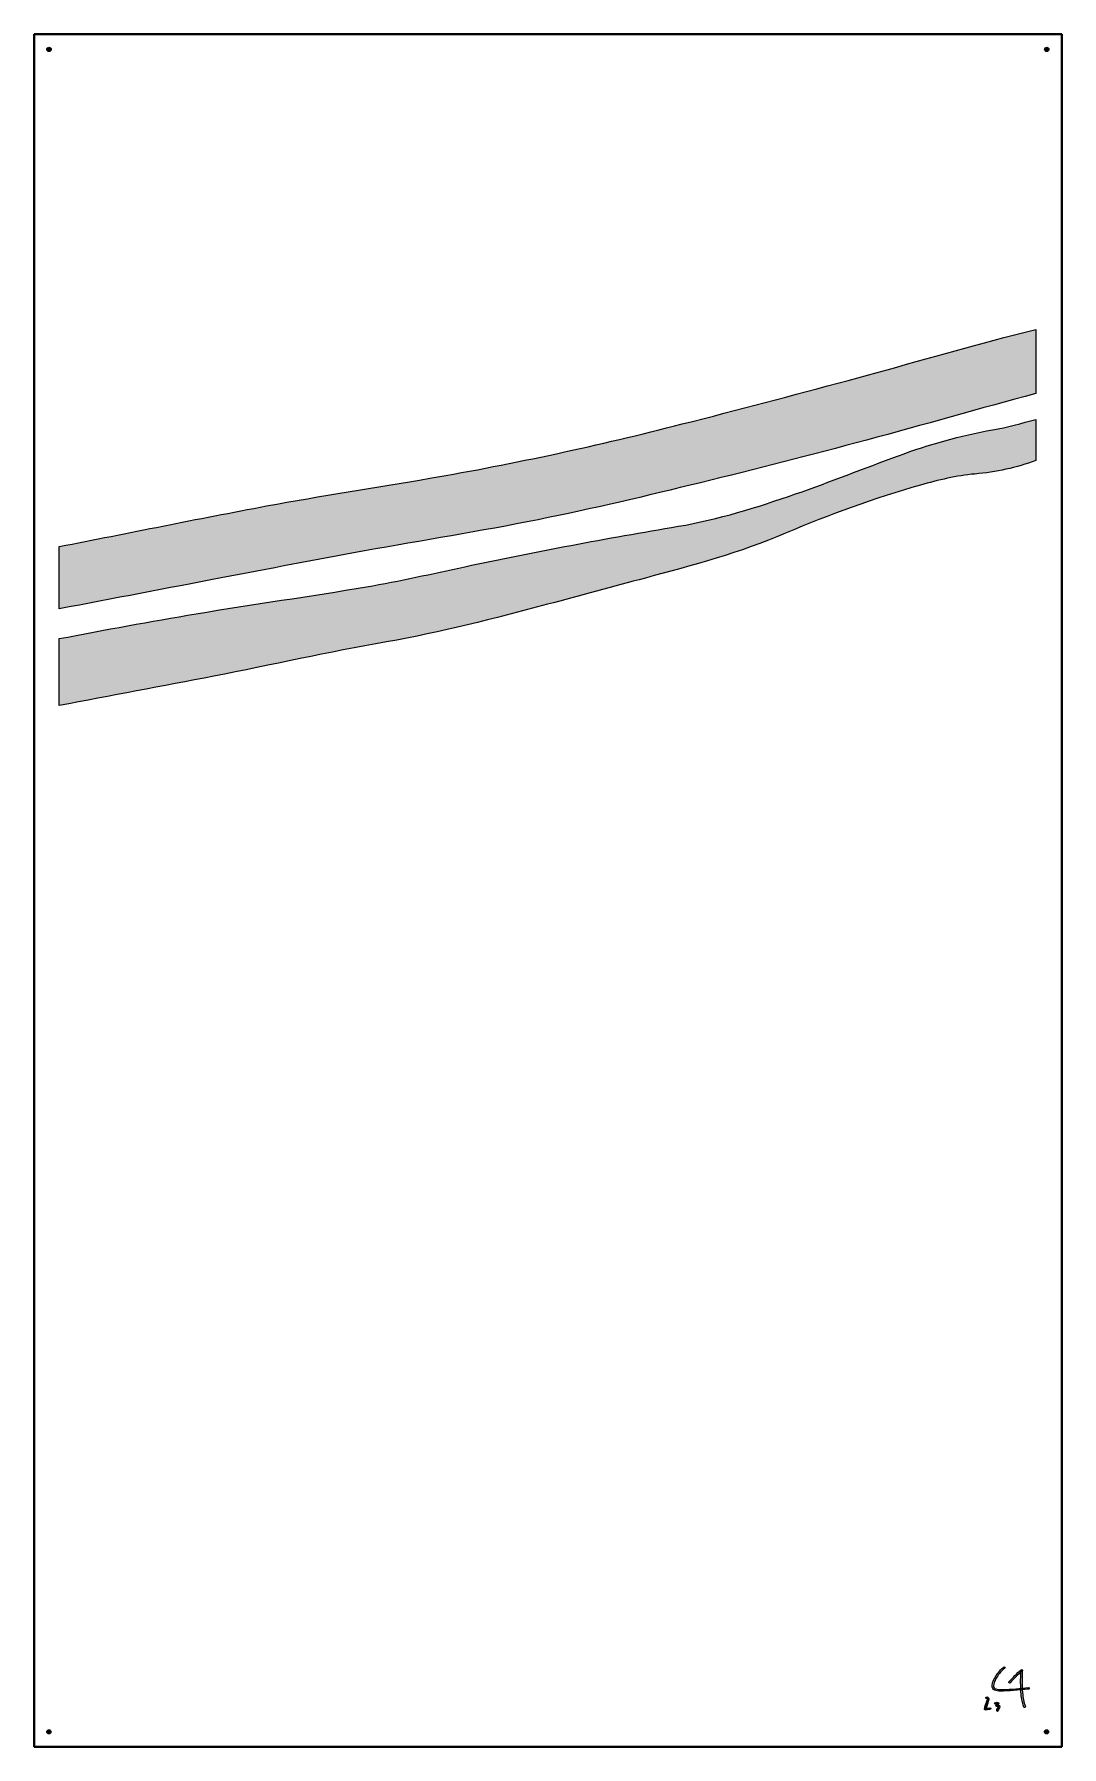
# Model space of a CAD drawing. Header units: millimetres. Extents: x 0 to 1200, y -2000 to 0.
import ezdxf

# ---------------------------------------------------------------- set-up
doc = ezdxf.new("R2010")
doc.units = ezdxf.units.MM
doc.header["$MEASUREMENT"] = 0
for name, color, linetype, lineweight in [('2023-018', 7, 'Continuous', 0), ('Bounding Box', 7, 'Continuous', 0), ('Screws', 7, 'Continuous', 0)]:
    doc.layers.add(name, color=color, linetype=linetype, lineweight=lineweight)

msp = doc.modelspace()

# ---------------------------------------------------------------- hatches: boundary and pattern name
at = {"layer": '2023-018', "true_color": 0x000000, "transparency": 33554687}
h = msp.add_hatch(color=18, dxfattribs=at)
h.dxf.hatch_style = 2
edge = h.paths.add_edge_path()
edge.add_spline(control_points=[(1132.6, -354), (1071.8, -370), (1011.3, -387.7), (950.6, -404.1), (886.1, -421.5), (821.6, -438.5), (756.9, -455), (659.5, -479.9), (561.3, -501.4), (462.1, -518.4), (398.6, -529.3), (334.9, -539), (271.6, -550.7), (190.7, -565.8), (110.1, -582.5), (29.3, -598.1), (29.3, -598.1), (29.3, -670.9), (29.3, -670.9), (92.3, -658.9), (155.4, -646.8), (218.4, -634.8), (274.3, -624.2), (330.1, -613.4), (386, -603.2), (453.5, -590.9), (521.3, -580.4), (588.6, -566.8), (652.1, -554), (715.2, -539), (778.2, -523.6), (843.1, -507.9), (907.6, -491), (972.1, -473.8), (1038.2, -456.1), (1103.9, -437.1), (1170, -419.4), (1170, -419.4), (1170, -344.5), (1170, -344.5), (1157.5, -347.5), (1145.1, -350.7), (1132.6, -354)], knot_values=[0, 0, 0, 0, 1, 1, 1, 2, 2, 2, 3, 3, 3, 4, 4, 4, 5, 5, 5, 6, 6, 6, 7, 7, 7, 8, 8, 8, 9, 9, 9, 10, 10, 10, 11, 11, 11, 12, 12, 12, 13, 13, 13, 14, 14, 14, 14], degree=3, periodic=0)
h = msp.add_hatch(color=18, dxfattribs=at)
h.dxf.hatch_style = 2
edge = h.paths.add_edge_path()
edge.add_spline(control_points=[(1119.4, -461.9), (1081.7, -468.4), (1045.2, -478.9), (1009.4, -492.1), (969.3, -506.8), (929.6, -522.7), (889.3, -536.7), (844.4, -552.3), (799.1, -566.7), (752.2, -574.5), (668.8, -588.5), (585.7, -604.1), (503, -621.7), (464.9, -629.9), (426.8, -638.5), (388.4, -645.1), (322.2, -656.3), (255.6, -665.6), (189.3, -676.7), (135.9, -685.7), (82.5, -695.4), (29.3, -705.7), (29.3, -705.7), (29.3, -783.8), (29.3, -783.8), (89.5, -772.5), (149.6, -761.2), (209.8, -749.5), (277.1, -736.5), (344.1, -721.3), (411.6, -709.5), (475.1, -698.3), (537.3, -682.1), (599.5, -665.6), (637.7, -655.4), (675.8, -645.1), (713.9, -634.9), (769.3, -620), (824.7, -605.3), (877.5, -582.6), (929, -560.5), (981.6, -541.7), (1035.3, -526.4), (1056, -520.5), (1077.3, -515.2), (1098.7, -513.4), (1123.5, -511.3), (1147.1, -506.1), (1170, -497.7), (1170, -497.7), (1170, -449.8), (1170, -449.8), (1153.1, -454), (1136.4, -459), (1119.4, -461.9)], knot_values=[0, 0, 0, 0, 1, 1, 1, 2, 2, 2, 3, 3, 3, 4, 4, 4, 5, 5, 5, 6, 6, 6, 7, 7, 7, 8, 8, 8, 9, 9, 9, 10, 10, 10, 11, 11, 11, 12, 12, 12, 13, 13, 13, 14, 14, 14, 15, 15, 15, 16, 16, 16, 17, 17, 17, 18, 18, 18, 18], degree=3, periodic=0)
h = msp.add_hatch(color=18, dxfattribs=at)
h.dxf.hatch_style = 2
edge = h.paths.add_edge_path()
edge.add_spline(control_points=[(1132.4, -1906.7), (1129.1, -1909.7), (1126.1, -1912.8), (1123.6, -1916.5), (1121.2, -1920), (1119.3, -1924.1), (1118.8, -1928.4), (1118.7, -1929.5), (1118.8, -1930.7), (1119.5, -1931.7), (1120, -1932.6), (1120.8, -1933.2), (1121.6, -1933.6), (1123.7, -1934.6), (1126.1, -1934.7), (1128.3, -1934.8), (1133.5, -1935.1), (1138.7, -1934.5), (1143.8, -1934), (1149.7, -1933.5), (1155.7, -1932.9), (1161.6, -1932.4), (1162, -1932.3), (1162.5, -1932), (1162.5, -1931.5), (1162.5, -1931), (1162.1, -1930.6), (1161.6, -1930.6), (1156.5, -1931.1), (1151.5, -1931.5), (1146.4, -1932), (1141.4, -1932.5), (1136.4, -1933.1), (1131.4, -1933.1), (1129, -1933.1), (1126.6, -1933.1), (1124.3, -1932.6), (1122.7, -1932.3), (1120.9, -1931.6), (1120.6, -1929.8), (1120.4, -1928.8), (1120.7, -1927.7), (1120.9, -1926.7), (1121.1, -1925.7), (1121.4, -1924.7), (1121.8, -1923.8), (1122.5, -1921.9), (1123.4, -1920.1), (1124.4, -1918.4), (1126.9, -1914.5), (1130.2, -1911.1), (1133.6, -1908), (1134.5, -1907.2), (1133.2, -1906), (1132.4, -1906.7), (1132.4, -1906.7), (1132.4, -1906.7), (1132.4, -1906.7)], knot_values=[0, 0, 0, 0, 1, 1, 1, 2, 2, 2, 3, 3, 3, 4, 4, 4, 5, 5, 5, 6, 6, 6, 7, 7, 7, 8, 8, 8, 9, 9, 9, 10, 10, 10, 11, 11, 11, 12, 12, 12, 13, 13, 13, 14, 14, 14, 15, 15, 15, 16, 16, 16, 17, 17, 17, 18, 18, 18, 19, 19, 19, 19], degree=3, periodic=0)
h = msp.add_hatch(color=18, dxfattribs=at)
h.dxf.hatch_style = 2
edge = h.paths.add_edge_path()
edge.add_spline(control_points=[(1139.8, -1925.2), (1144.3, -1920.3), (1149, -1915.6), (1153.9, -1911), (1153.4, -1910.8), (1152.9, -1910.6), (1152.4, -1910.4), (1152.3, -1916.1), (1152.1, -1921.9), (1152.2, -1927.7), (1152.3, -1933.3), (1152.6, -1938.9), (1153.6, -1944.4), (1154.1, -1947.5), (1154.9, -1950.5), (1156, -1953.5), (1156.1, -1954), (1156.6, -1954.3), (1157.1, -1954.1), (1157.5, -1954), (1157.8, -1953.5), (1157.7, -1953), (1155.8, -1947.8), (1154.9, -1942.4), (1154.4, -1936.9), (1153.9, -1931.4), (1153.9, -1925.8), (1154, -1920.3), (1154, -1917), (1154.1, -1913.7), (1154.2, -1910.4), (1154.2, -1909.6), (1153.2, -1909.3), (1152.7, -1909.8), (1147.8, -1914.3), (1143.1, -1919.1), (1138.5, -1924), (1137.8, -1924.8), (1139, -1926.1), (1139.8, -1925.2), (1139.8, -1925.2), (1139.8, -1925.2), (1139.8, -1925.2)], knot_values=[0, 0, 0, 0, 1, 1, 1, 2, 2, 2, 3, 3, 3, 4, 4, 4, 5, 5, 5, 6, 6, 6, 7, 7, 7, 8, 8, 8, 9, 9, 9, 10, 10, 10, 11, 11, 11, 12, 12, 12, 13, 13, 13, 14, 14, 14, 14], degree=3, periodic=0)
h = msp.add_hatch(color=18, dxfattribs=at)
h.dxf.hatch_style = 2
edge = h.paths.add_edge_path()
edge.add_spline(control_points=[(1112.7, -1943.3), (1112.8, -1943.2), (1113.2, -1943.5), (1113.3, -1943.8), (1113.5, -1944.3), (1113.2, -1945), (1113, -1945.5), (1112.6, -1947), (1112.1, -1948.4), (1111.6, -1949.8), (1111.1, -1951.3), (1110.6, -1952.7), (1110.2, -1954.2), (1110, -1954.8), (1109.6, -1955.5), (1109.9, -1956.2), (1110.3, -1956.9), (1111.1, -1957), (1111.8, -1956.9), (1113.5, -1956.6), (1115.2, -1956.3), (1116.9, -1956.1), (1117.4, -1956), (1117.6, -1955.4), (1117.5, -1955), (1117.4, -1954.5), (1116.9, -1954.3), (1116.4, -1954.4), (1114.9, -1954.6), (1113.4, -1954.9), (1111.8, -1955.1), (1111.7, -1955.1), (1111.5, -1955.1), (1111.3, -1955.2), (1111.6, -1955.1), (1111.2, -1955.2), (1111.2, -1955.2), (1111.3, -1955.3), (1111.5, -1955.4), (1111.6, -1955.5), (1111.6, -1955.5), (1111.6, -1955.5), (1111.6, -1955.5), (1111.7, -1955.4), (1111.8, -1954.9), (1111.8, -1954.7), (1112.1, -1954), (1112.3, -1953.2), (1112.6, -1952.5), (1113.1, -1951), (1113.6, -1949.5), (1114, -1948.1), (1114.5, -1946.7), (1115.3, -1945.1), (1115, -1943.6), (1114.8, -1942.1), (1113.2, -1941.1), (1111.8, -1941.8), (1111.4, -1942), (1111.3, -1942.6), (1111.5, -1943), (1111.7, -1943.4), (1112.3, -1943.5), (1112.7, -1943.3), (1112.7, -1943.3), (1112.7, -1943.3), (1112.7, -1943.3)], knot_values=[0, 0, 0, 0, 1, 1, 1, 2, 2, 2, 3, 3, 3, 4, 4, 4, 5, 5, 5, 6, 6, 6, 7, 7, 7, 8, 8, 8, 9, 9, 9, 10, 10, 10, 11, 11, 11, 12, 12, 12, 13, 13, 13, 14, 14, 14, 15, 15, 15, 16, 16, 16, 17, 17, 17, 18, 18, 18, 19, 19, 19, 20, 20, 20, 21, 21, 21, 22, 22, 22, 22], degree=3, periodic=0)
h = msp.add_hatch(color=18, dxfattribs=at)
h.dxf.hatch_style = 2
edge = h.paths.add_edge_path()
edge.add_spline(control_points=[(1123, -1950.1), (1123.7, -1949.6), (1124.6, -1949.5), (1125.4, -1949.8), (1125.3, -1949.4), (1125.2, -1949), (1125.1, -1948.6), (1124.7, -1949.5), (1124.2, -1950.3), (1123.4, -1950.9), (1123.1, -1951.2), (1123.1, -1951.7), (1123.3, -1952), (1123.7, -1952.8), (1124.5, -1952.9), (1125.4, -1952.9), (1125.5, -1952.9), (1125.7, -1952.9), (1125.8, -1952.9), (1125.9, -1952.9), (1126, -1952.9), (1126.1, -1952.9), (1126.2, -1952.9), (1126, -1952.9), (1126.2, -1952.9), (1126.2, -1952.9), (1126.4, -1953), (1126.3, -1953), (1126.2, -1952.9), (1126.2, -1953), (1126.3, -1953), (1126.1, -1953), (1126.3, -1952.7), (1126.2, -1953), (1126.2, -1953.1), (1126.2, -1953.2), (1126.1, -1953.2), (1125.9, -1954), (1125.4, -1954.6), (1125, -1955.3), (1124.5, -1956), (1124.1, -1956.8), (1124.2, -1957.7), (1124.2, -1958.9), (1126, -1958.9), (1125.9, -1957.7), (1125.9, -1957), (1126.4, -1956.3), (1126.8, -1955.6), (1127.4, -1954.9), (1127.9, -1954), (1128, -1953.1), (1128, -1952), (1127.2, -1951.3), (1126.2, -1951.2), (1125.9, -1951.1), (1125.5, -1951.1), (1125.2, -1951.1), (1125.1, -1951.1), (1125, -1951.1), (1124.9, -1951.1), (1124.8, -1951.1), (1125, -1951.2), (1124.9, -1951.1), (1124.6, -1951.1), (1125, -1951.1), (1124.8, -1951.1), (1124.8, -1951.1), (1124.9, -1951.3), (1124.8, -1951.1), (1124.8, -1951.5), (1124.7, -1951.8), (1124.7, -1952.2), (1125.5, -1951.4), (1126.2, -1950.5), (1126.6, -1949.5), (1126.8, -1949.1), (1126.8, -1948.5), (1126.3, -1948.3), (1124.9, -1947.7), (1123.4, -1947.8), (1122.1, -1948.6), (1121.2, -1949.2), (1122, -1950.7), (1123, -1950.1), (1123, -1950.1), (1123, -1950.1), (1123, -1950.1)], knot_values=[0, 0, 0, 0, 1, 1, 1, 2, 2, 2, 3, 3, 3, 4, 4, 4, 5, 5, 5, 6, 6, 6, 7, 7, 7, 8, 8, 8, 9, 9, 9, 10, 10, 10, 11, 11, 11, 12, 12, 12, 13, 13, 13, 14, 14, 14, 15, 15, 15, 16, 16, 16, 17, 17, 17, 18, 18, 18, 19, 19, 19, 20, 20, 20, 21, 21, 21, 22, 22, 22, 23, 23, 23, 24, 24, 24, 25, 25, 25, 26, 26, 26, 27, 27, 27, 28, 28, 28, 29, 29, 29, 29], degree=3, periodic=0)
at = {"layer": 'Screws', "true_color": 0x000000, "transparency": 33554687}
h = msp.add_hatch(color=18, dxfattribs=at)
h.dxf.hatch_style = 2
edge = h.paths.add_edge_path()
edge.add_ellipse((17.4, -17.5), major_axis=(2.56, 0), ratio=0.965517, start_angle=0, end_angle=360)
h = msp.add_hatch(color=18, dxfattribs=at)
h.dxf.hatch_style = 2
edge = h.paths.add_edge_path()
edge.add_ellipse((1182.6, -17.5), major_axis=(2.56, 0), ratio=0.965517, start_angle=0, end_angle=360)
h = msp.add_hatch(color=18, dxfattribs=at)
h.dxf.hatch_style = 2
edge = h.paths.add_edge_path()
edge.add_ellipse((17.3, -1982.4), major_axis=(2.56, 0), ratio=0.965517, start_angle=0, end_angle=360)
h = msp.add_hatch(color=18, dxfattribs=at)
h.dxf.hatch_style = 2
edge = h.paths.add_edge_path()
edge.add_ellipse((1182.4, -1982.4), major_axis=(2.56, 0), ratio=0.965517, start_angle=0, end_angle=360)

# ---------------------------------------------------------------- linework, layer by layer
at = {"layer": '2023-018'}
for points, knots in [([(1132.6, -354), (1071.8, -370), (1011.3, -387.7), (950.6, -404.1), (886.1, -421.5), (821.6, -438.5), (756.9, -455), (659.5, -479.9), (561.3, -501.4), (462.1, -518.4), (398.6, -529.3), (334.9, -539), (271.6, -550.7), (190.7, -565.8), (110.1, -582.5), (29.3, -598.1), (29.3, -598.1), (29.3, -670.9), (29.3, -670.9), (92.3, -658.9), (155.4, -646.8), (218.4, -634.8), (274.3, -624.2), (330.1, -613.4), (386, -603.2), (453.5, -590.9), (521.3, -580.4), (588.6, -566.8), (652.1, -554), (715.2, -539), (778.2, -523.6), (843.1, -507.9), (907.6, -491), (972.1, -473.8), (1038.2, -456.1), (1103.9, -437.1), (1170, -419.4), (1170, -419.4), (1170, -344.5), (1170, -344.5), (1157.5, -347.5), (1145.1, -350.7), (1132.6, -354)], [0, 0, 0, 0, 1, 1, 1, 2, 2, 2, 3, 3, 3, 4, 4, 4, 5, 5, 5, 6, 6, 6, 7, 7, 7, 8, 8, 8, 9, 9, 9, 10, 10, 10, 11, 11, 11, 12, 12, 12, 13, 13, 13, 14, 14, 14, 14]), ([(1119.4, -461.9), (1081.7, -468.4), (1045.2, -478.9), (1009.4, -492.1), (969.3, -506.8), (929.6, -522.7), (889.3, -536.7), (844.4, -552.3), (799.1, -566.7), (752.2, -574.5), (668.8, -588.5), (585.7, -604.1), (503, -621.7), (464.9, -629.9), (426.8, -638.5), (388.4, -645.1), (322.2, -656.3), (255.6, -665.6), (189.3, -676.7), (135.9, -685.7), (82.5, -695.4), (29.3, -705.7), (29.3, -705.7), (29.3, -783.8), (29.3, -783.8), (89.5, -772.5), (149.6, -761.2), (209.8, -749.5), (277.1, -736.5), (344.1, -721.3), (411.6, -709.5), (475.1, -698.3), (537.3, -682.1), (599.5, -665.6), (637.7, -655.4), (675.8, -645.1), (713.9, -634.9), (769.3, -620), (824.7, -605.3), (877.5, -582.6), (929, -560.5), (981.6, -541.7), (1035.3, -526.4), (1056, -520.5), (1077.3, -515.2), (1098.7, -513.4), (1123.5, -511.3), (1147.1, -506.1), (1170, -497.7), (1170, -497.7), (1170, -449.8), (1170, -449.8), (1153.1, -454), (1136.4, -459), (1119.4, -461.9)], [0, 0, 0, 0, 1, 1, 1, 2, 2, 2, 3, 3, 3, 4, 4, 4, 5, 5, 5, 6, 6, 6, 7, 7, 7, 8, 8, 8, 9, 9, 9, 10, 10, 10, 11, 11, 11, 12, 12, 12, 13, 13, 13, 14, 14, 14, 15, 15, 15, 16, 16, 16, 17, 17, 17, 18, 18, 18, 18]), ([(1132.4, -1906.7), (1129.1, -1909.7), (1126.1, -1912.8), (1123.6, -1916.5), (1121.2, -1920), (1119.3, -1924.1), (1118.8, -1928.4), (1118.7, -1929.5), (1118.8, -1930.7), (1119.5, -1931.7), (1120, -1932.6), (1120.8, -1933.2), (1121.6, -1933.6), (1123.7, -1934.6), (1126.1, -1934.7), (1128.3, -1934.8), (1133.5, -1935.1), (1138.7, -1934.5), (1143.8, -1934), (1149.7, -1933.5), (1155.7, -1932.9), (1161.6, -1932.4), (1162, -1932.3), (1162.5, -1932), (1162.5, -1931.5), (1162.5, -1931), (1162.1, -1930.6), (1161.6, -1930.6), (1156.5, -1931.1), (1151.5, -1931.5), (1146.4, -1932), (1141.4, -1932.5), (1136.4, -1933.1), (1131.4, -1933.1), (1129, -1933.1), (1126.6, -1933.1), (1124.3, -1932.6), (1122.7, -1932.3), (1120.9, -1931.6), (1120.6, -1929.8), (1120.4, -1928.8), (1120.7, -1927.7), (1120.9, -1926.7), (1121.1, -1925.7), (1121.4, -1924.7), (1121.8, -1923.8), (1122.5, -1921.9), (1123.4, -1920.1), (1124.4, -1918.4), (1126.9, -1914.5), (1130.2, -1911.1), (1133.6, -1908), (1134.5, -1907.2), (1133.2, -1906), (1132.4, -1906.7), (1132.4, -1906.7), (1132.4, -1906.7), (1132.4, -1906.7)], [0, 0, 0, 0, 1, 1, 1, 2, 2, 2, 3, 3, 3, 4, 4, 4, 5, 5, 5, 6, 6, 6, 7, 7, 7, 8, 8, 8, 9, 9, 9, 10, 10, 10, 11, 11, 11, 12, 12, 12, 13, 13, 13, 14, 14, 14, 15, 15, 15, 16, 16, 16, 17, 17, 17, 18, 18, 18, 19, 19, 19, 19]), ([(1139.8, -1925.2), (1144.3, -1920.3), (1149, -1915.6), (1153.9, -1911), (1153.4, -1910.8), (1152.9, -1910.6), (1152.4, -1910.4), (1152.3, -1916.1), (1152.1, -1921.9), (1152.2, -1927.7), (1152.3, -1933.3), (1152.6, -1938.9), (1153.6, -1944.4), (1154.1, -1947.5), (1154.9, -1950.5), (1156, -1953.5), (1156.1, -1954), (1156.6, -1954.3), (1157.1, -1954.1), (1157.5, -1954), (1157.8, -1953.5), (1157.7, -1953), (1155.8, -1947.8), (1154.9, -1942.4), (1154.4, -1936.9), (1153.9, -1931.4), (1153.9, -1925.8), (1154, -1920.3), (1154, -1917), (1154.1, -1913.7), (1154.2, -1910.4), (1154.2, -1909.6), (1153.2, -1909.3), (1152.7, -1909.8), (1147.8, -1914.3), (1143.1, -1919.1), (1138.5, -1924), (1137.8, -1924.8), (1139, -1926.1), (1139.8, -1925.2), (1139.8, -1925.2), (1139.8, -1925.2), (1139.8, -1925.2)], [0, 0, 0, 0, 1, 1, 1, 2, 2, 2, 3, 3, 3, 4, 4, 4, 5, 5, 5, 6, 6, 6, 7, 7, 7, 8, 8, 8, 9, 9, 9, 10, 10, 10, 11, 11, 11, 12, 12, 12, 13, 13, 13, 14, 14, 14, 14]), ([(1112.7, -1943.3), (1112.8, -1943.2), (1113.2, -1943.5), (1113.3, -1943.8), (1113.5, -1944.3), (1113.2, -1945), (1113, -1945.5), (1112.6, -1947), (1112.1, -1948.4), (1111.6, -1949.8), (1111.1, -1951.3), (1110.6, -1952.7), (1110.2, -1954.2), (1110, -1954.8), (1109.6, -1955.5), (1109.9, -1956.2), (1110.3, -1956.9), (1111.1, -1957), (1111.8, -1956.9), (1113.5, -1956.6), (1115.2, -1956.3), (1116.9, -1956.1), (1117.4, -1956), (1117.6, -1955.4), (1117.5, -1955), (1117.4, -1954.5), (1116.9, -1954.3), (1116.4, -1954.4), (1114.9, -1954.6), (1113.4, -1954.9), (1111.8, -1955.1), (1111.7, -1955.1), (1111.5, -1955.1), (1111.3, -1955.2), (1111.6, -1955.1), (1111.2, -1955.2), (1111.2, -1955.2), (1111.3, -1955.3), (1111.5, -1955.4), (1111.6, -1955.5), (1111.6, -1955.5), (1111.6, -1955.5), (1111.6, -1955.5), (1111.7, -1955.4), (1111.8, -1954.9), (1111.8, -1954.7), (1112.1, -1954), (1112.3, -1953.2), (1112.6, -1952.5), (1113.1, -1951), (1113.6, -1949.5), (1114, -1948.1), (1114.5, -1946.7), (1115.3, -1945.1), (1115, -1943.6), (1114.8, -1942.1), (1113.2, -1941.1), (1111.8, -1941.8), (1111.4, -1942), (1111.3, -1942.6), (1111.5, -1943), (1111.7, -1943.4), (1112.3, -1943.5), (1112.7, -1943.3), (1112.7, -1943.3), (1112.7, -1943.3), (1112.7, -1943.3)], [0, 0, 0, 0, 1, 1, 1, 2, 2, 2, 3, 3, 3, 4, 4, 4, 5, 5, 5, 6, 6, 6, 7, 7, 7, 8, 8, 8, 9, 9, 9, 10, 10, 10, 11, 11, 11, 12, 12, 12, 13, 13, 13, 14, 14, 14, 15, 15, 15, 16, 16, 16, 17, 17, 17, 18, 18, 18, 19, 19, 19, 20, 20, 20, 21, 21, 21, 22, 22, 22, 22]), ([(1123, -1950.1), (1123.7, -1949.6), (1124.6, -1949.5), (1125.4, -1949.8), (1125.3, -1949.4), (1125.2, -1949), (1125.1, -1948.6), (1124.7, -1949.5), (1124.2, -1950.3), (1123.4, -1950.9), (1123.1, -1951.2), (1123.1, -1951.7), (1123.3, -1952), (1123.7, -1952.8), (1124.5, -1952.9), (1125.4, -1952.9), (1125.5, -1952.9), (1125.7, -1952.9), (1125.8, -1952.9), (1125.9, -1952.9), (1126, -1952.9), (1126.1, -1952.9), (1126.2, -1952.9), (1126, -1952.9), (1126.2, -1952.9), (1126.2, -1952.9), (1126.4, -1953), (1126.3, -1953), (1126.2, -1952.9), (1126.2, -1953), (1126.3, -1953), (1126.1, -1953), (1126.3, -1952.7), (1126.2, -1953), (1126.2, -1953.1), (1126.2, -1953.2), (1126.1, -1953.2), (1125.9, -1954), (1125.4, -1954.6), (1125, -1955.3), (1124.5, -1956), (1124.1, -1956.8), (1124.2, -1957.7), (1124.2, -1958.9), (1126, -1958.9), (1125.9, -1957.7), (1125.9, -1957), (1126.4, -1956.3), (1126.8, -1955.6), (1127.4, -1954.9), (1127.9, -1954), (1128, -1953.1), (1128, -1952), (1127.2, -1951.3), (1126.2, -1951.2), (1125.9, -1951.1), (1125.5, -1951.1), (1125.2, -1951.1), (1125.1, -1951.1), (1125, -1951.1), (1124.9, -1951.1), (1124.8, -1951.1), (1125, -1951.2), (1124.9, -1951.1), (1124.6, -1951.1), (1125, -1951.1), (1124.8, -1951.1), (1124.8, -1951.1), (1124.9, -1951.3), (1124.8, -1951.1), (1124.8, -1951.5), (1124.7, -1951.8), (1124.7, -1952.2), (1125.5, -1951.4), (1126.2, -1950.5), (1126.6, -1949.5), (1126.8, -1949.1), (1126.8, -1948.5), (1126.3, -1948.3), (1124.9, -1947.7), (1123.4, -1947.8), (1122.1, -1948.6), (1121.2, -1949.2), (1122, -1950.7), (1123, -1950.1), (1123, -1950.1), (1123, -1950.1), (1123, -1950.1)], [0, 0, 0, 0, 1, 1, 1, 2, 2, 2, 3, 3, 3, 4, 4, 4, 5, 5, 5, 6, 6, 6, 7, 7, 7, 8, 8, 8, 9, 9, 9, 10, 10, 10, 11, 11, 11, 12, 12, 12, 13, 13, 13, 14, 14, 14, 15, 15, 15, 16, 16, 16, 17, 17, 17, 18, 18, 18, 19, 19, 19, 20, 20, 20, 21, 21, 21, 22, 22, 22, 23, 23, 23, 24, 24, 24, 25, 25, 25, 26, 26, 26, 27, 27, 27, 28, 28, 28, 29, 29, 29, 29])]:
    msp.add_open_spline(points, degree=3, knots=knots, dxfattribs=at)
at = {"layer": 'Bounding Box', "color": 18, "lineweight": 40, "true_color": 0x000000}
msp.add_lwpolyline([(1200.2, -1999.8), (0.2, -1999.8), (0.2, 0.2), (1200.2, 0.2)], close=True, dxfattribs=at)
at = {"layer": 'Screws'}
for centre in [(17.4, -17.5), (1182.6, -17.5), (17.3, -1982.4), (1182.4, -1982.4)]:
    msp.add_ellipse(centre, major_axis=(2.56, 0), ratio=0.965517, dxfattribs=at)

doc.saveas('drawing.dxf')
